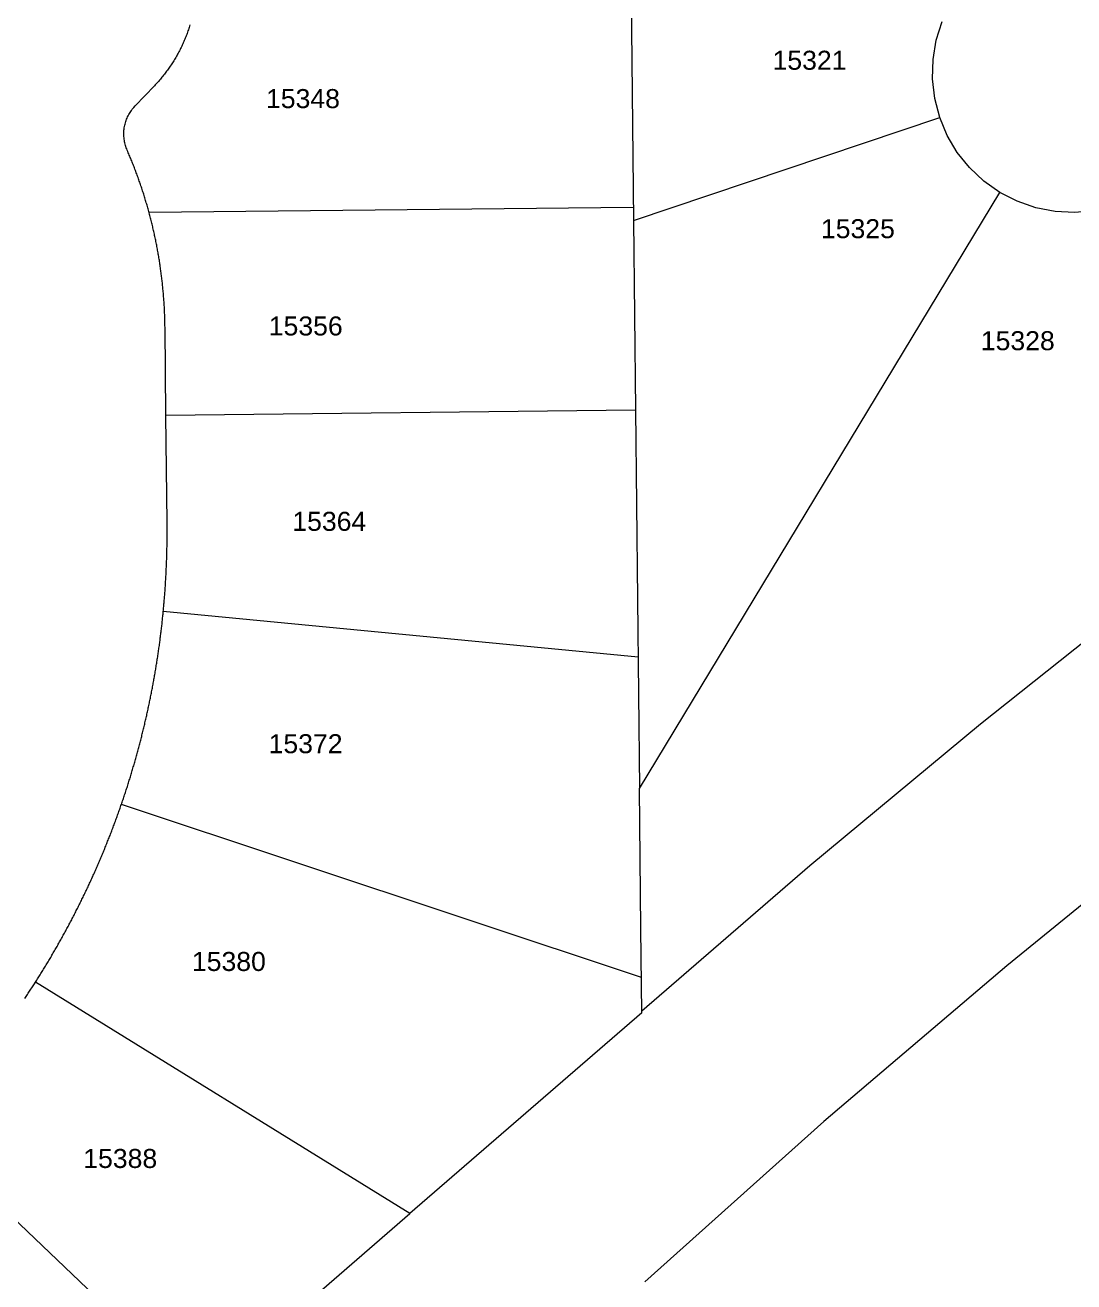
# Model space of a CAD drawing. Header units: feet. Extents: x 865220 to 2843432, y -2240498 to 970288.
# Drawn here: x 2841001 to 2841414.2, y 958367 to 958862.3 of the extents above; entities that cross this region are included whole.
import ezdxf
from ezdxf.enums import TextEntityAlignment as Align

# ---------------------------------------------------------------- set-up
doc = ezdxf.new("R2010")
doc.units = ezdxf.units.FT
doc.header["$LTSCALE"] = 0.015
doc.header["$MEASUREMENT"] = 0
doc.layers.add('Dakota County Addresses', color=7, linetype='Continuous')
doc.layers.add('Dakota County Parcels', color=7, linetype='Continuous')
doc.styles.add('Dimensions 100', font='arial.ttf')

# ---------------------------------------------------------------- blocks, each defined once
blk = doc.blocks.new('ACMAP_ANN_TEMPLATE_Dakota County Addresses')
at = {"layer": 'Dakota County Addresses', "style": 'Dimensions 100'}
blk.add_attdef('DakotaCountyAddress', text='', height=50, dxfattribs=at).set_placement((0, 0), align=Align.CENTER)

msp = doc.modelspace()

# ---------------------------------------------------------------- linework, layer by layer
at = {"layer": 'Dakota County Parcels', "lineweight": 5, "ltscale": 100}
for p, q in [((2841239.33, 958912.67), (2841240.68, 958785.32)), ((2841044.33, 958830.43), (2841051.94, 958838.39)), ((2841240.68, 958785.32), (2841361.34, 958825.9)), ((2841243.07, 958561.39), (2841385.02, 958796.36)), ((2841240.63, 958790.45), (2841049.85, 958788.4)), ((2841240.68, 958785.32), (2841243.07, 958561.39)), ((2841056.49, 958708.48), (2841056.12, 958743.21)), ((2841241.48, 958710.46), (2841056.49, 958708.48)), ((2841056.94, 958666.24), (2841056.49, 958708.48)), ((2841242.51, 958613.19), (2841055.45, 958631.15)), ((2841243.85, 958486.87), (2841038.94, 958555.14)), ((2841152.63, 958393.91), (2841005.06, 958485.07)), ((2841244, 958472.98), (2841152.63, 958393.91)), ((2841069.71, 958322.15), (2840958.81, 958427.89)), ((2841069.71, 958322.15), (2841152.63, 958393.91))]:
    msp.add_line(p, q, dxfattribs=at)
for points in [[(2841065.95, 958862.34), (2841065.8, 958861.86), (2841065.65, 958861.39), (2841065.5, 958860.91), (2841065.34, 958860.44), (2841065.17, 958859.97), (2841065.01, 958859.5), (2841064.83, 958859.03), (2841064.66, 958858.56), (2841064.48, 958858.09), (2841064.3, 958857.63), (2841064.11, 958857.16), (2841063.92, 958856.7), (2841063.72, 958856.24), (2841063.53, 958855.78), (2841063.32, 958855.32), (2841063.12, 958854.87), (2841062.91, 958854.41), (2841062.69, 958853.96), (2841062.48, 958853.51), (2841062.25, 958853.06), (2841062.03, 958852.62), (2841061.8, 958852.17), (2841061.57, 958851.73), (2841061.33, 958851.29), (2841061.09, 958850.85), (2841060.85, 958850.41), (2841060.6, 958849.98), (2841060.35, 958849.55), (2841060.1, 958849.12), (2841059.84, 958848.69), (2841059.58, 958848.26), (2841059.31, 958847.84), (2841059.04, 958847.42), (2841058.77, 958847), (2841058.5, 958846.58), (2841058.22, 958846.16), (2841057.94, 958845.75), (2841057.65, 958845.34), (2841057.36, 958844.93), (2841057.07, 958844.53), (2841056.77, 958844.13), (2841056.47, 958843.72), (2841056.17, 958843.33), (2841055.87, 958842.93), (2841055.56, 958842.54), (2841055.24, 958842.15), (2841054.93, 958841.76), (2841054.61, 958841.38), (2841054.29, 958840.99), (2841053.96, 958840.61), (2841053.63, 958840.24), (2841053.3, 958839.86), (2841052.97, 958839.49), (2841052.63, 958839.12), (2841052.29, 958838.76), (2841051.94, 958838.39)], [(2841361.34, 958825.9), (2841359.4, 958833.38), (2841358.52, 958841.05), (2841358.73, 958848.77), (2841360.02, 958856.39), (2841362.36, 958863.75)], [(2841041.22, 958813), (2841041.03, 958813.46), (2841040.85, 958813.93), (2841040.69, 958814.4), (2841040.54, 958814.88), (2841040.41, 958815.36), (2841040.29, 958815.85), (2841040.19, 958816.34), (2841040.1, 958816.83), (2841040.03, 958817.32), (2841039.98, 958817.82), (2841039.93, 958818.32), (2841039.91, 958818.82), (2841039.9, 958819.32), (2841039.91, 958819.82), (2841039.93, 958820.32), (2841039.96, 958820.82), (2841040.02, 958821.31), (2841040.09, 958821.81), (2841040.17, 958822.3), (2841040.27, 958822.79), (2841040.38, 958823.28), (2841040.51, 958823.76), (2841040.66, 958824.24), (2841040.82, 958824.71), (2841040.99, 958825.18), (2841041.18, 958825.64), (2841041.38, 958826.1), (2841041.6, 958826.55), (2841041.83, 958826.99), (2841042.08, 958827.43), (2841042.33, 958827.86), (2841042.61, 958828.28), (2841042.89, 958828.69), (2841043.19, 958829.09), (2841043.5, 958829.48), (2841043.82, 958829.87), (2841044.33, 958830.43)], [(2841385.02, 958796.36), (2841378.71, 958800.81), (2841373.08, 958806.1), (2841368.25, 958812.13), (2841364.31, 958818.77), (2841361.34, 958825.9)], [(2841049.85, 958788.4), (2841049.72, 958788.88), (2841049.59, 958789.37), (2841049.45, 958789.85), (2841049.32, 958790.33), (2841049.18, 958790.81), (2841049.04, 958791.29), (2841048.9, 958791.77), (2841048.76, 958792.25), (2841048.62, 958792.73), (2841048.48, 958793.21), (2841048.33, 958793.69), (2841048.19, 958794.16), (2841048.04, 958794.64), (2841047.89, 958795.12), (2841047.74, 958795.6), (2841047.59, 958796.07), (2841047.44, 958796.55), (2841047.28, 958797.02), (2841047.13, 958797.5), (2841046.97, 958797.97), (2841046.81, 958798.45), (2841046.65, 958798.92), (2841046.49, 958799.4), (2841046.33, 958799.87), (2841046.16, 958800.34), (2841046, 958800.81), (2841045.83, 958801.28), (2841045.67, 958801.76), (2841045.5, 958802.23), (2841045.33, 958802.7), (2841045.16, 958803.17), (2841044.98, 958803.64), (2841044.81, 958804.1), (2841044.64, 958804.57), (2841044.46, 958805.04), (2841044.28, 958805.51), (2841044.1, 958805.97), (2841043.92, 958806.44), (2841043.74, 958806.91), (2841043.56, 958807.37), (2841043.37, 958807.84), (2841043.19, 958808.3), (2841043, 958808.76), (2841042.81, 958809.23), (2841042.62, 958809.69), (2841042.43, 958810.15), (2841042.24, 958810.61), (2841042.05, 958811.07), (2841041.85, 958811.54), (2841041.66, 958812), (2841041.46, 958812.46), (2841041.22, 958813)], [(2841422.19, 958789.13), (2841414.49, 958788.45), (2841406.78, 958788.85), (2841399.2, 958790.32), (2841391.9, 958792.84), (2841385.02, 958796.36)], [(2841056.12, 958743.21), (2841056.11, 958743.71), (2841056.11, 958744.21), (2841056.1, 958744.71), (2841056.09, 958745.21), (2841056.08, 958745.71), (2841056.06, 958746.21), (2841056.05, 958746.71), (2841056.03, 958747.21), (2841056.02, 958747.71), (2841056, 958748.21), (2841055.98, 958748.71), (2841055.96, 958749.21), (2841055.93, 958749.71), (2841055.91, 958750.21), (2841055.88, 958750.71), (2841055.86, 958751.21), (2841055.83, 958751.71), (2841055.8, 958752.2), (2841055.77, 958752.7), (2841055.73, 958753.2), (2841055.7, 958753.7), (2841055.67, 958754.2), (2841055.63, 958754.7), (2841055.59, 958755.2), (2841055.55, 958755.7), (2841055.51, 958756.19), (2841055.47, 958756.69), (2841055.43, 958757.19), (2841055.38, 958757.69), (2841055.33, 958758.19), (2841055.29, 958758.68), (2841055.24, 958759.18), (2841055.19, 958759.68), (2841055.14, 958760.18), (2841055.08, 958760.67), (2841055.03, 958761.17), (2841054.97, 958761.67), (2841054.91, 958762.16), (2841054.86, 958762.66), (2841054.8, 958763.16), (2841054.73, 958763.65), (2841054.67, 958764.15), (2841054.61, 958764.64), (2841054.54, 958765.14), (2841054.48, 958765.63), (2841054.41, 958766.13), (2841054.34, 958766.62), (2841054.27, 958767.12), (2841054.19, 958767.61), (2841054.12, 958768.11), (2841054.04, 958768.6), (2841053.97, 958769.1), (2841053.89, 958769.59), (2841053.81, 958770.08), (2841053.73, 958770.58), (2841053.65, 958771.07), (2841053.56, 958771.56), (2841053.48, 958772.06), (2841053.39, 958772.55), (2841053.31, 958773.04), (2841053.22, 958773.53), (2841053.13, 958774.03), (2841053.04, 958774.52), (2841052.94, 958775.01), (2841052.85, 958775.5), (2841052.75, 958775.99), (2841052.66, 958776.48), (2841052.56, 958776.97), (2841052.46, 958777.46), (2841052.36, 958777.95), (2841052.25, 958778.44), (2841052.15, 958778.93), (2841052.04, 958779.42), (2841051.94, 958779.91), (2841051.83, 958780.39), (2841051.72, 958780.88), (2841051.61, 958781.37), (2841051.5, 958781.86), (2841051.38, 958782.34), (2841051.27, 958782.83), (2841051.15, 958783.32), (2841051.04, 958783.8), (2841050.92, 958784.29), (2841050.8, 958784.77), (2841050.68, 958785.26), (2841050.55, 958785.74), (2841050.43, 958786.23), (2841050.3, 958786.71), (2841050.18, 958787.19), (2841050.05, 958787.68), (2841049.85, 958788.4)], [(2841055.45, 958631.15), (2841055.5, 958631.65), (2841055.55, 958632.15), (2841055.59, 958632.65), (2841055.64, 958633.15), (2841055.68, 958633.64), (2841055.72, 958634.14), (2841055.77, 958634.64), (2841055.81, 958635.14), (2841055.85, 958635.64), (2841055.89, 958636.13), (2841055.93, 958636.63), (2841055.97, 958637.13), (2841056.01, 958637.63), (2841056.05, 958638.13), (2841056.08, 958638.63), (2841056.12, 958639.13), (2841056.15, 958639.62), (2841056.19, 958640.12), (2841056.22, 958640.62), (2841056.26, 958641.12), (2841056.29, 958641.62), (2841056.32, 958642.12), (2841056.35, 958642.62), (2841056.38, 958643.12), (2841056.41, 958643.62), (2841056.44, 958644.11), (2841056.47, 958644.61), (2841056.49, 958645.11), (2841056.52, 958645.61), (2841056.55, 958646.11), (2841056.57, 958646.61), (2841056.59, 958647.11), (2841056.62, 958647.61), (2841056.64, 958648.11), (2841056.66, 958648.61), (2841056.68, 958649.11), (2841056.7, 958649.61), (2841056.72, 958650.11), (2841056.74, 958650.61), (2841056.76, 958651.11), (2841056.78, 958651.61), (2841056.79, 958652.11), (2841056.81, 958652.61), (2841056.82, 958653.1), (2841056.84, 958653.6), (2841056.85, 958654.1), (2841056.86, 958654.6), (2841056.88, 958655.1), (2841056.89, 958655.6), (2841056.9, 958656.1), (2841056.91, 958656.6), (2841056.92, 958657.1), (2841056.92, 958657.6), (2841056.93, 958658.1), (2841056.94, 958658.6), (2841056.94, 958659.1), (2841056.95, 958659.6), (2841056.95, 958660.1), (2841056.96, 958660.6), (2841056.96, 958661.1), (2841056.96, 958661.6), (2841056.96, 958662.1), (2841056.96, 958662.6), (2841056.96, 958663.1), (2841056.96, 958663.6), (2841056.96, 958664.1), (2841056.96, 958664.6), (2841056.95, 958665.1), (2841056.95, 958665.6), (2841056.94, 958666.24)], [(2841612.21, 958665.6), (2841536.04, 958609.35), (2841461.21, 958551.33), (2841387.76, 958491.57), (2841315.73, 958430.1), (2841245.16, 958366.97)], [(2841445.97, 958641.25), (2841377.48, 958586.8), (2841310.15, 958530.93), (2841244, 958473.67)], [(2841038.94, 958555.14), (2841039.1, 958555.61), (2841039.26, 958556.08), (2841039.42, 958556.56), (2841039.58, 958557.03), (2841039.74, 958557.5), (2841039.9, 958557.98), (2841040.06, 958558.45), (2841040.22, 958558.93), (2841040.37, 958559.4), (2841040.53, 958559.87), (2841040.69, 958560.35), (2841040.84, 958560.83), (2841040.99, 958561.3), (2841041.15, 958561.78), (2841041.3, 958562.25), (2841041.45, 958562.73), (2841041.6, 958563.21), (2841041.75, 958563.68), (2841041.9, 958564.16), (2841042.05, 958564.64), (2841042.2, 958565.11), (2841042.35, 958565.59), (2841042.49, 958566.07), (2841042.64, 958566.55), (2841042.79, 958567.03), (2841042.93, 958567.51), (2841043.07, 958567.98), (2841043.22, 958568.46), (2841043.36, 958568.94), (2841043.5, 958569.42), (2841043.64, 958569.9), (2841043.78, 958570.38), (2841043.92, 958570.86), (2841044.06, 958571.34), (2841044.2, 958571.82), (2841044.34, 958572.3), (2841044.47, 958572.78), (2841044.61, 958573.26), (2841044.74, 958573.75), (2841044.88, 958574.23), (2841045.01, 958574.71), (2841045.15, 958575.19), (2841045.28, 958575.67), (2841045.41, 958576.16), (2841045.54, 958576.64), (2841045.67, 958577.12), (2841045.8, 958577.6), (2841045.93, 958578.09), (2841046.06, 958578.57), (2841046.18, 958579.05), (2841046.31, 958579.54), (2841046.43, 958580.02), (2841046.56, 958580.51), (2841046.68, 958580.99), (2841046.81, 958581.47), (2841046.93, 958581.96), (2841047.05, 958582.44), (2841047.17, 958582.93), (2841047.29, 958583.41), (2841047.41, 958583.9), (2841047.53, 958584.39), (2841047.65, 958584.87), (2841047.77, 958585.36), (2841047.89, 958585.84), (2841048, 958586.33), (2841048.12, 958586.82), (2841048.23, 958587.3), (2841048.35, 958587.79), (2841048.46, 958588.28), (2841048.57, 958588.76), (2841048.68, 958589.25), (2841048.79, 958589.74), (2841048.9, 958590.23), (2841049.01, 958590.71), (2841049.12, 958591.2), (2841049.23, 958591.69), (2841049.34, 958592.18), (2841049.44, 958592.67), (2841049.55, 958593.15), (2841049.65, 958593.64), (2841049.76, 958594.13), (2841049.86, 958594.62), (2841049.96, 958595.11), (2841050.07, 958595.6), (2841050.17, 958596.09), (2841050.27, 958596.58), (2841050.37, 958597.07), (2841050.47, 958597.56), (2841050.57, 958598.05), (2841050.66, 958598.54), (2841050.76, 958599.03), (2841050.86, 958599.52), (2841050.95, 958600.01), (2841051.05, 958600.5), (2841051.14, 958600.99), (2841051.23, 958601.49), (2841051.33, 958601.98), (2841051.42, 958602.47), (2841051.51, 958602.96), (2841051.6, 958603.45), (2841051.69, 958603.94), (2841051.78, 958604.44), (2841051.86, 958604.93), (2841051.95, 958605.42), (2841052.04, 958605.91), (2841052.12, 958606.4), (2841052.21, 958606.9), (2841052.29, 958607.39), (2841052.38, 958607.88), (2841052.46, 958608.38), (2841052.54, 958608.87), (2841052.62, 958609.36), (2841052.7, 958609.86), (2841052.78, 958610.35), (2841052.86, 958610.84), (2841052.94, 958611.34), (2841053.02, 958611.83), (2841053.09, 958612.32), (2841053.17, 958612.82), (2841053.24, 958613.31), (2841053.32, 958613.81), (2841053.39, 958614.3), (2841053.47, 958614.8), (2841053.54, 958615.29), (2841053.61, 958615.79), (2841053.68, 958616.28), (2841053.75, 958616.78), (2841053.82, 958617.27), (2841053.89, 958617.77), (2841053.96, 958618.26), (2841054.02, 958618.76), (2841054.09, 958619.25), (2841054.15, 958619.75), (2841054.22, 958620.24), (2841054.28, 958620.74), (2841054.35, 958621.24), (2841054.41, 958621.73), (2841054.47, 958622.23), (2841054.53, 958622.72), (2841054.59, 958623.22), (2841054.65, 958623.72), (2841054.71, 958624.21), (2841054.77, 958624.71), (2841054.83, 958625.21), (2841054.88, 958625.7), (2841054.94, 958626.2), (2841054.99, 958626.7), (2841055.05, 958627.19), (2841055.1, 958627.69), (2841055.15, 958628.19), (2841055.2, 958628.69), (2841055.26, 958629.18), (2841055.31, 958629.68), (2841055.36, 958630.18), (2841055.45, 958631.15)], [(2841244, 958472.98), (2841243.66, 958506.21), (2841243.07, 958561.39)], [(2841005.06, 958485.07), (2841005.33, 958485.49), (2841005.6, 958485.91), (2841005.87, 958486.33), (2841006.13, 958486.76), (2841006.4, 958487.18), (2841006.67, 958487.6), (2841006.93, 958488.03), (2841007.2, 958488.45), (2841007.46, 958488.88), (2841007.72, 958489.3), (2841007.99, 958489.73), (2841008.25, 958490.15), (2841008.51, 958490.58), (2841008.77, 958491.01), (2841009.03, 958491.43), (2841009.29, 958491.86), (2841009.55, 958492.29), (2841009.8, 958492.72), (2841010.06, 958493.15), (2841010.32, 958493.57), (2841010.57, 958494), (2841010.83, 958494.43), (2841011.08, 958494.86), (2841011.34, 958495.29), (2841011.59, 958495.73), (2841011.84, 958496.16), (2841012.1, 958496.59), (2841012.35, 958497.02), (2841012.6, 958497.45), (2841012.85, 958497.89), (2841013.1, 958498.32), (2841013.35, 958498.75), (2841013.59, 958499.19), (2841013.84, 958499.62), (2841014.09, 958500.06), (2841014.33, 958500.49), (2841014.58, 958500.93), (2841014.82, 958501.36), (2841015.07, 958501.8), (2841015.31, 958502.24), (2841015.56, 958502.67), (2841015.8, 958503.11), (2841016.04, 958503.55), (2841016.28, 958503.99), (2841016.52, 958504.42), (2841016.76, 958504.86), (2841017, 958505.3), (2841017.24, 958505.74), (2841017.47, 958506.18), (2841017.71, 958506.62), (2841017.95, 958507.06), (2841018.18, 958507.5), (2841018.42, 958507.95), (2841018.65, 958508.39), (2841018.88, 958508.83), (2841019.12, 958509.27), (2841019.35, 958509.71), (2841019.58, 958510.16), (2841019.81, 958510.6), (2841020.04, 958511.04), (2841020.27, 958511.49), (2841020.5, 958511.93), (2841020.73, 958512.38), (2841020.96, 958512.82), (2841021.18, 958513.27), (2841021.41, 958513.72), (2841021.63, 958514.16), (2841021.86, 958514.61), (2841022.08, 958515.05), (2841022.31, 958515.5), (2841022.53, 958515.95), (2841022.75, 958516.4), (2841022.97, 958516.85), (2841023.19, 958517.29), (2841023.41, 958517.74), (2841023.63, 958518.19), (2841023.85, 958518.64), (2841024.07, 958519.09), (2841024.29, 958519.54), (2841024.5, 958519.99), (2841024.72, 958520.44), (2841024.93, 958520.9), (2841025.15, 958521.35), (2841025.36, 958521.8), (2841025.58, 958522.25), (2841025.79, 958522.7), (2841026, 958523.16), (2841026.21, 958523.61), (2841026.42, 958524.06), (2841026.63, 958524.52), (2841026.84, 958524.97), (2841027.05, 958525.43), (2841027.26, 958525.88), (2841027.46, 958526.34), (2841027.67, 958526.79), (2841027.87, 958527.25), (2841028.08, 958527.7), (2841028.28, 958528.16), (2841028.49, 958528.62), (2841028.69, 958529.07), (2841028.89, 958529.53), (2841029.09, 958529.99), (2841029.29, 958530.45), (2841029.49, 958530.9), (2841029.69, 958531.36), (2841029.89, 958531.82), (2841030.09, 958532.28), (2841030.29, 958532.74), (2841030.48, 958533.2), (2841030.68, 958533.66), (2841030.88, 958534.12), (2841031.07, 958534.58), (2841031.26, 958535.04), (2841031.46, 958535.5), (2841031.65, 958535.96), (2841031.84, 958536.42), (2841032.03, 958536.89), (2841032.22, 958537.35), (2841032.41, 958537.81), (2841032.6, 958538.27), (2841032.79, 958538.74), (2841032.98, 958539.2), (2841033.16, 958539.67), (2841033.35, 958540.13), (2841033.53, 958540.59), (2841033.72, 958541.06), (2841033.9, 958541.52), (2841034.09, 958541.99), (2841034.27, 958542.45), (2841034.45, 958542.92), (2841034.63, 958543.39), (2841034.81, 958543.85), (2841034.99, 958544.32), (2841035.17, 958544.78), (2841035.35, 958545.25), (2841035.53, 958545.72), (2841035.7, 958546.19), (2841035.88, 958546.65), (2841036.06, 958547.12), (2841036.23, 958547.59), (2841036.4, 958548.06), (2841036.58, 958548.53), (2841036.75, 958549), (2841036.92, 958549.47), (2841037.09, 958549.94), (2841037.26, 958550.41), (2841037.43, 958550.88), (2841037.6, 958551.35), (2841037.77, 958551.82), (2841037.94, 958552.29), (2841038.11, 958552.76), (2841038.27, 958553.23), (2841038.44, 958553.7), (2841038.6, 958554.18), (2841038.77, 958554.65), (2841038.94, 958555.14)], [(2841000.84, 958478.62), (2841001.12, 958479.03), (2841001.39, 958479.45), (2841001.67, 958479.87), (2841001.95, 958480.28), (2841002.22, 958480.7), (2841002.5, 958481.12), (2841002.77, 958481.53), (2841003.05, 958481.95), (2841003.32, 958482.37), (2841003.59, 958482.79), (2841003.87, 958483.21), (2841004.14, 958483.63), (2841004.41, 958484.05), (2841004.68, 958484.47), (2841005.06, 958485.07)]]:
    msp.add_lwpolyline(points, dxfattribs=at)

# ---------------------------------------------------------------- block references
at = {"layer": 'Dakota County Addresses', "lineweight": 5, "ltscale": 100, "xscale": 0.15, "yscale": 0.15, "zscale": 0.15}
for p, values in [((2841310.05, 958844.68), {'DakotaCountyAddress': '15321'}), ((2841110.48, 958829.57), {'DakotaCountyAddress': '15348'}), ((2841329.12, 958778.3), {'DakotaCountyAddress': '15325'}), ((2841111.57, 958739.96), {'DakotaCountyAddress': '15356'}), ((2841392.11, 958734.15), {'DakotaCountyAddress': '15328'}), ((2841120.85, 958662.96), {'DakotaCountyAddress': '15364'}), ((2841111.51, 958575.31), {'DakotaCountyAddress': '15372'}), ((2841081.29, 958489.49), {'DakotaCountyAddress': '15380'}), ((2841038.48, 958411.85), {'DakotaCountyAddress': '15388'})]:
    msp.add_blockref('ACMAP_ANN_TEMPLATE_Dakota County Addresses', p, dxfattribs=at).add_auto_attribs(values)

doc.saveas('drawing.dxf')
